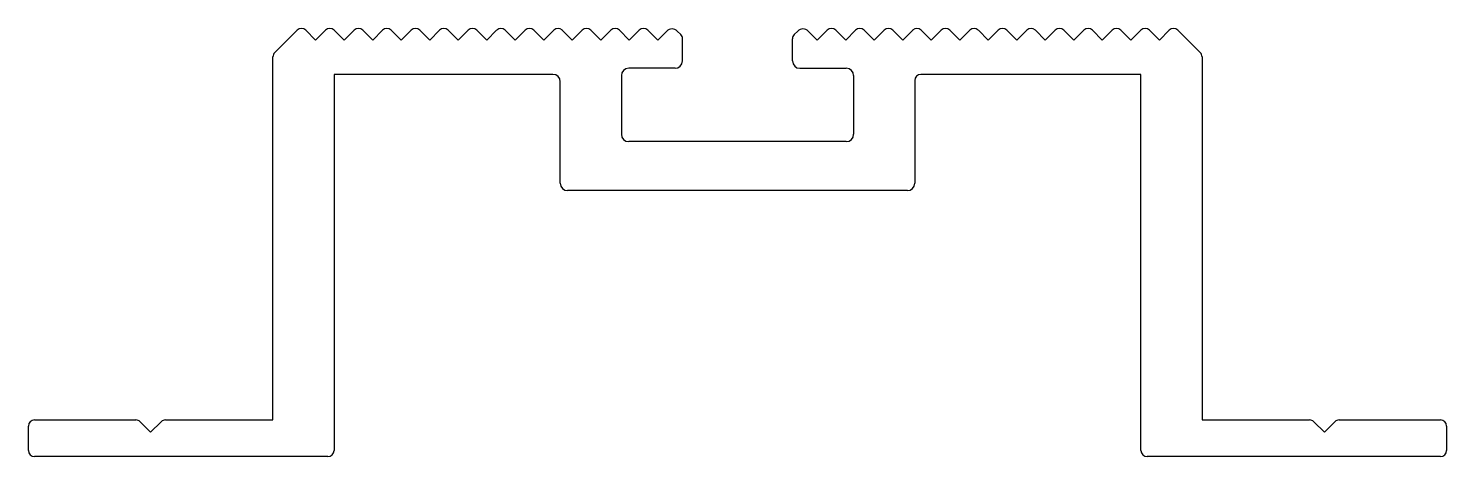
# Model space of a CAD drawing. Extents: x 1172.6 to 1230.6, y 549.7 to 567.2.
import ezdxf

# ---------------------------------------------------------------- set-up
doc = ezdxf.new("R2010")
doc.units = 0
doc.layers.get('0').update_dxf_attribs({"linetype": 'CONTINUOUS'})

msp = doc.modelspace()

# ---------------------------------------------------------------- linework, layer by layer
for p, q in [((1182.695, 566.176), (1183.611, 567.091)), ((1183.964, 567.091), (1184.371, 566.685)), ((1184.371, 566.685), (1184.777, 567.091)), ((1185.13, 567.091), (1185.537, 566.685)), ((1185.537, 566.685), (1185.943, 567.091)), ((1186.296, 567.091), (1186.703, 566.685)), ((1186.703, 566.685), (1187.109, 567.091)), ((1187.462, 567.091), (1187.869, 566.685)), ((1187.869, 566.685), (1188.275, 567.091)), ((1188.628, 567.091), (1189.035, 566.685)), ((1189.035, 566.685), (1189.441, 567.091)), ((1189.794, 567.091), (1190.201, 566.685)), ((1190.201, 566.685), (1190.607, 567.091)), ((1190.96, 567.091), (1191.367, 566.685)), ((1191.367, 566.685), (1191.773, 567.091)), ((1192.126, 567.091), (1192.533, 566.685)), ((1192.533, 566.685), (1192.939, 567.091)), ((1193.292, 567.091), (1193.699, 566.685)), ((1193.699, 566.685), (1194.105, 567.091)), ((1194.458, 567.091), (1194.865, 566.685)), ((1194.865, 566.685), (1195.271, 567.091)), ((1195.624, 567.091), (1196.031, 566.685)), ((1196.031, 566.685), (1196.437, 567.091)), ((1196.79, 567.091), (1197.197, 566.685)), ((1197.197, 566.685), (1197.603, 567.091)), ((1197.956, 567.091), (1198.363, 566.685)), ((1198.363, 566.685), (1198.733, 567.056)), ((1199.299, 566.915), (1199.158, 567.056)), ((1199.372, 565.835), (1199.372, 566.738)), ((1203.872, 565.835), (1203.872, 566.738)), ((1203.945, 566.915), (1204.086, 567.056)), ((1204.511, 567.056), (1204.881, 566.685)), ((1204.881, 566.685), (1205.288, 567.091)), ((1205.641, 567.091), (1206.047, 566.685)), ((1206.047, 566.685), (1206.454, 567.091)), ((1206.807, 567.091), (1207.213, 566.685)), ((1207.213, 566.685), (1207.62, 567.091)), ((1207.973, 567.091), (1208.379, 566.685)), ((1208.379, 566.685), (1208.786, 567.091)), ((1209.139, 567.091), (1209.545, 566.685)), ((1209.545, 566.685), (1209.952, 567.091)), ((1210.305, 567.091), (1210.711, 566.685)), ((1210.711, 566.685), (1211.118, 567.091)), ((1211.471, 567.091), (1211.877, 566.685)), ((1211.877, 566.685), (1212.284, 567.091)), ((1212.637, 567.091), (1213.043, 566.685)), ((1213.043, 566.685), (1213.45, 567.091)), ((1213.803, 567.091), (1214.209, 566.685)), ((1214.209, 566.685), (1214.616, 567.091)), ((1214.969, 567.091), (1215.375, 566.685)), ((1215.375, 566.685), (1215.782, 567.091)), ((1216.135, 567.091), (1216.541, 566.685)), ((1216.541, 566.685), (1216.948, 567.091)), ((1217.301, 567.091), (1217.707, 566.685)), ((1217.707, 566.685), (1218.114, 567.091)), ((1218.467, 567.091), (1218.873, 566.685)), ((1218.873, 566.685), (1219.28, 567.091)), ((1219.633, 567.091), (1220.549, 566.176)), ((1182.622, 551.162), (1182.622, 565.999)), ((1199.072, 565.535), (1197.172, 565.535)), ((1204.172, 565.535), (1206.072, 565.535)), ((1220.622, 565.999), (1220.622, 551.162)), ((1185.122, 565.285), (1185.122, 549.912)), ((1194.076, 565.285), (1185.122, 565.285)), ((1194.376, 560.835), (1194.376, 564.985)), ((1196.872, 565.235), (1196.872, 562.835)), ((1206.372, 565.235), (1206.372, 562.835)), ((1208.868, 565.035), (1208.868, 560.835)), ((1218.122, 565.285), (1209.118, 565.285)), ((1218.122, 549.912), (1218.122, 565.285)), ((1206.072, 562.535), (1197.172, 562.535)), ((1208.568, 560.535), (1194.676, 560.535)), ((1172.872, 551.162), (1177.018, 551.162)), ((1177.195, 551.089), (1177.622, 550.662)), ((1177.622, 550.662), (1178.049, 551.089)), ((1178.226, 551.162), (1182.622, 551.162)), ((1220.622, 551.162), (1225.018, 551.162)), ((1225.195, 551.089), (1225.622, 550.662)), ((1225.622, 550.662), (1226.049, 551.089)), ((1226.226, 551.162), (1230.372, 551.162)), ((1172.622, 549.912), (1172.622, 550.912)), ((1230.622, 550.912), (1230.622, 549.912)), ((1184.872, 549.662), (1172.872, 549.662)), ((1230.372, 549.662), (1218.372, 549.662))]:
    msp.add_line(p, q)
for centre, radius, start, end in [((1183.788, 566.914), 0.25, 45.02593, 135.00002), ((1184.954, 566.914), 0.25, 45.02593, 135.00002), ((1186.12, 566.914), 0.25, 45.02593, 135.00002), ((1187.286, 566.914), 0.25, 45.02593, 135.00002), ((1188.452, 566.914), 0.25, 45.02593, 135.00002), ((1189.618, 566.914), 0.25, 45.02593, 135.00002), ((1190.784, 566.914), 0.25, 45.02593, 135.00002), ((1191.95, 566.914), 0.25, 45.02593, 135.00002), ((1193.116, 566.914), 0.25, 45.02593, 135.00002), ((1194.282, 566.914), 0.25, 45.02593, 135.00002), ((1195.448, 566.914), 0.25, 45.02593, 135.00002), ((1196.614, 566.914), 0.25, 45.02593, 135.00002), ((1197.78, 566.914), 0.25, 45.02593, 135.00002), ((1198.946, 566.844), 0.3, 44.99998, 135.00002), ((1199.122, 566.738), 0.25, 0, 44.99998), ((1204.122, 566.738), 0.25, 135.00002, 180), ((1204.298, 566.844), 0.3, 44.99998, 135.00002), ((1205.464, 566.914), 0.25, 44.99998, 134.97407), ((1206.63, 566.914), 0.25, 44.99998, 134.97407), ((1207.796, 566.914), 0.25, 44.99998, 134.97407), ((1208.962, 566.914), 0.25, 44.99998, 134.97407), ((1210.128, 566.914), 0.25, 44.99998, 134.97407), ((1211.294, 566.914), 0.25, 44.99998, 134.97407), ((1212.46, 566.914), 0.25, 44.99998, 134.97407), ((1213.626, 566.914), 0.25, 44.99998, 134.97407), ((1214.792, 566.914), 0.25, 44.99998, 134.97407), ((1215.958, 566.914), 0.25, 44.99998, 134.97407), ((1217.124, 566.914), 0.25, 44.99998, 134.97407), ((1218.29, 566.914), 0.25, 44.99998, 134.97407), ((1219.456, 566.914), 0.25, 44.99998, 134.97407), ((1182.872, 565.999), 0.25, 135.00002, 180), ((1220.372, 565.999), 0.25, 0, 44.99998), ((1197.172, 565.235), 0.3, 90, 180), ((1199.072, 565.835), 0.3, 270, 0), ((1204.172, 565.835), 0.3, 180, 270), ((1206.072, 565.235), 0.3, 0, 90), ((1194.076, 564.985), 0.3, 0, 90), ((1209.118, 565.035), 0.25, 90, 180), ((1197.172, 562.835), 0.3, 180, 270), ((1206.072, 562.835), 0.3, 270, 360), ((1194.676, 560.835), 0.3, 180, 270), ((1208.568, 560.835), 0.3, 270, 360), ((1172.872, 550.912), 0.25, 90, 180), ((1177.018, 550.912), 0.25, 45, 90), ((1178.226, 550.912), 0.25, 90, 135), ((1225.018, 550.912), 0.25, 45, 90), ((1226.226, 550.912), 0.25, 90, 135), ((1230.372, 550.912), 0.25, 0, 90), ((1172.872, 549.912), 0.25, 180, 270), ((1184.872, 549.912), 0.25, 270, 0), ((1218.372, 549.912), 0.25, 180, 270), ((1230.372, 549.912), 0.25, 270, 0)]:
    msp.add_arc(centre, radius, start, end)

doc.saveas('drawing.dxf')
